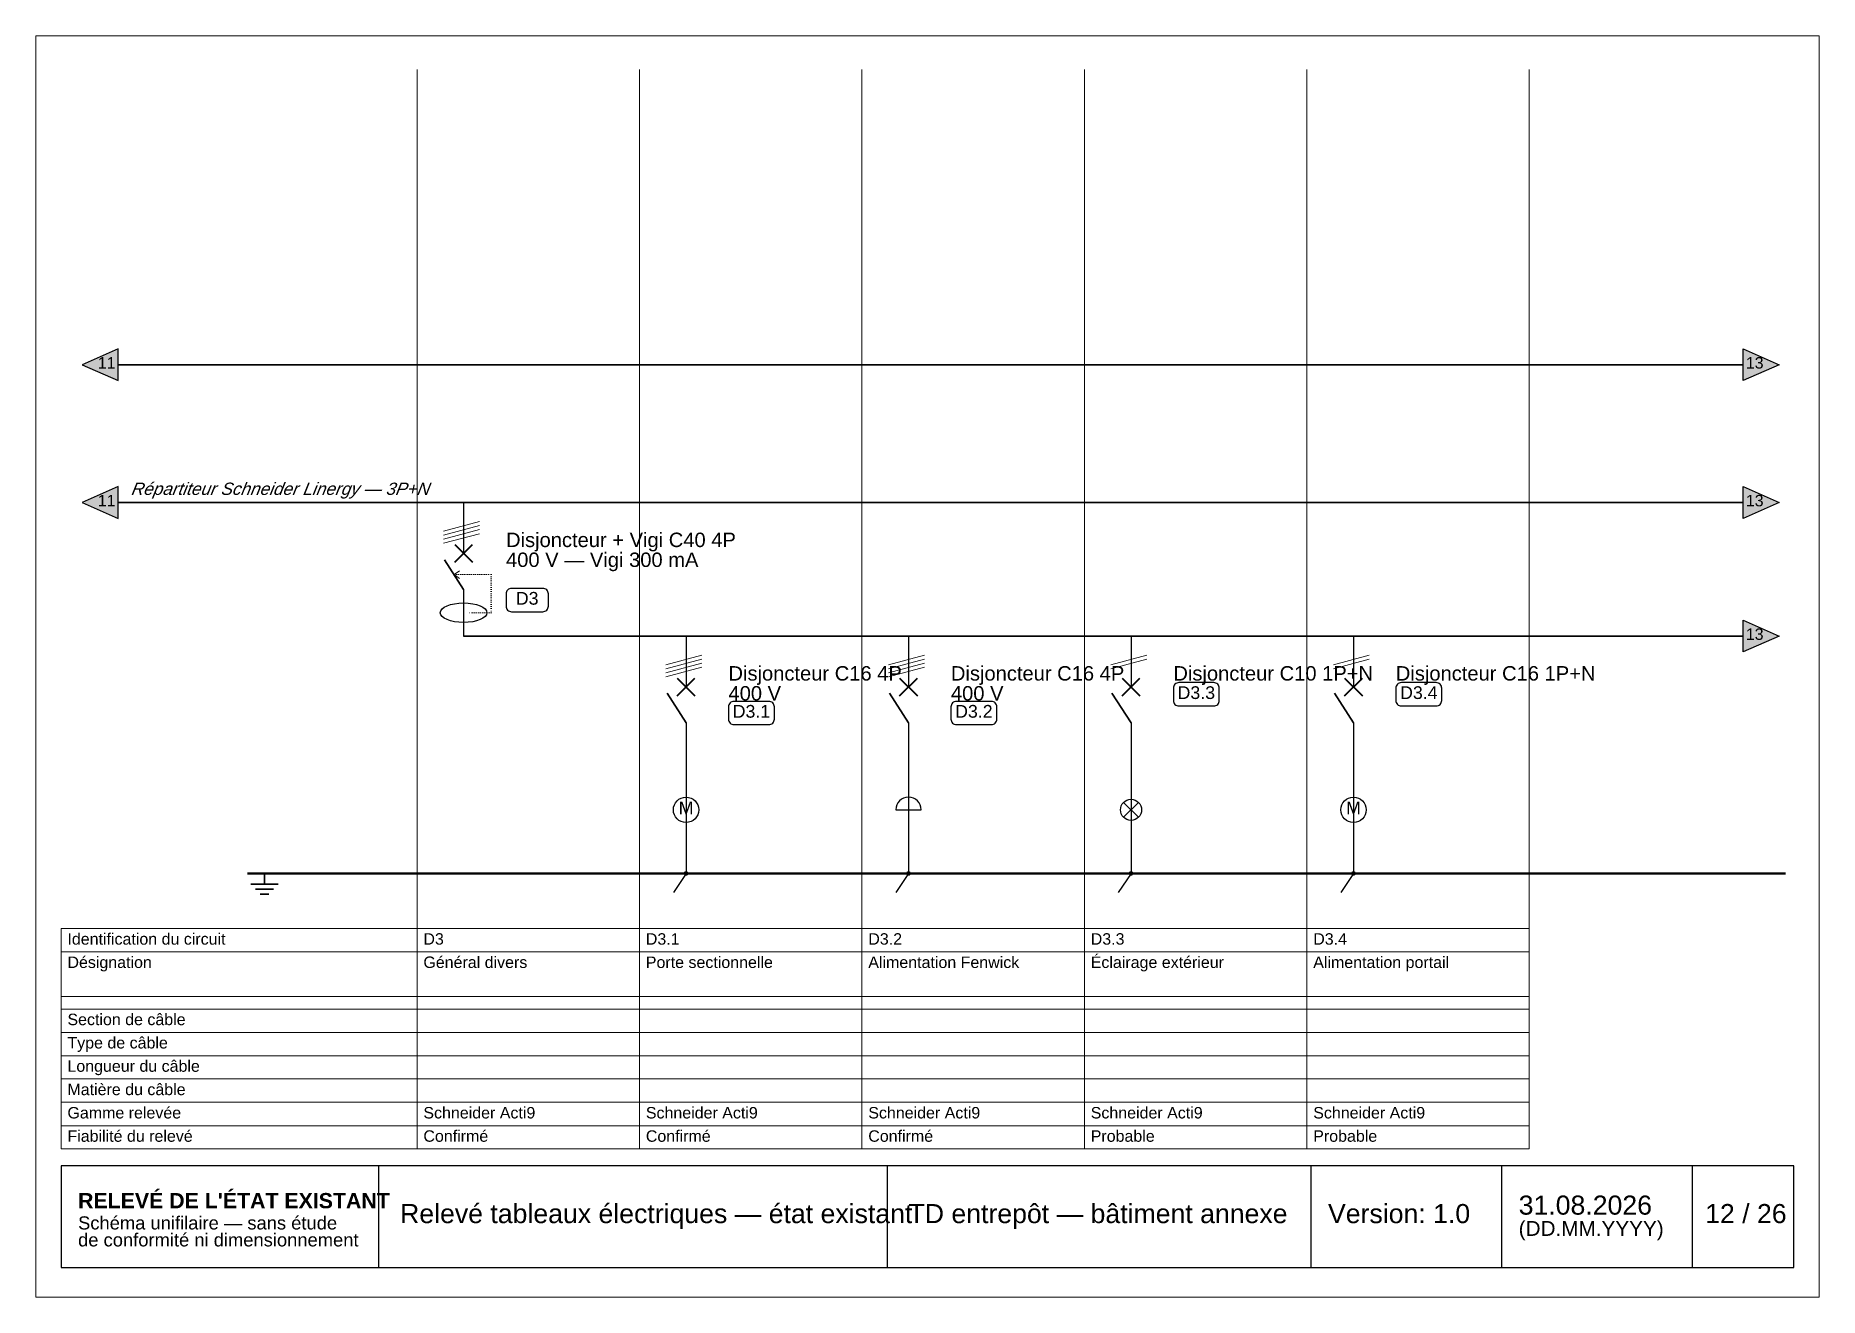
# Paper-space layout '12 - F12 TD ENTREPÔT (3-4)' of a CAD drawing. Header units: millimetres. Extents: x 0 to 297, y 0 to 210.
# The model-space entities are those that its viewports show. They can reach past a viewport. Long polylines and large blocks are cut down to what shows.
import ezdxf
from ezdxf.enums import TextEntityAlignment as Align

# ---------------------------------------------------------------- set-up
doc = ezdxf.new("R2010")
doc.units = ezdxf.units.MM
doc.header["$LTSCALE"] = 0.5
doc.linetypes.add('DASHED', pattern=[1.524, 1.27, -0.254])
doc.linetypes.add('DOT', pattern=[0.508, 0, -0.508])
for name, color, linetype, lineweight in [('RENVOIS_FOLIO', 5, 'CONTINUOUS', 25), ('SCHEMA', 7, 'CONTINUOUS', 35), ('SYMBOLES', 7, 'CONTINUOUS', 25), ('TERRE', 3, 'CONTINUOUS', 50), ('TEXTE', 7, 'CONTINUOUS', 13), ('TRAME', 253, 'CONTINUOUS', 9)]:
    doc.layers.add(name, color=color, linetype=linetype, lineweight=lineweight)
doc.styles.add('SCHEMA', font='arial.ttf')
doc.styles.add('SCHEMA_GRAS', font='arialbd.ttf')
doc.styles.add('SCHEMA_ITAL', font='ariali.ttf')

msp = doc.modelspace()

# ---------------------------------------------------------------- hatches: boundary and pattern name
at = {"layer": 'RENVOIS_FOLIO'}
for points in [[(647.76, -302.13), (641.76, -304.78), (647.76, -307.42)], [(918.3, -302.13), (924.3, -304.78), (918.3, -307.42)], [(647.76, -325.06), (641.76, -327.71), (647.76, -330.35)], [(918.3, -325.06), (924.3, -327.71), (918.3, -330.35)], [(918.3, -347.29), (924.3, -349.93), (918.3, -352.58)]]:
    msp.add_hatch(color=7, dxfattribs=at).paths.add_polyline_path(points)
at = {"layer": 'SCHEMA'}
h = msp.add_hatch(color=7, dxfattribs=at)
edge = h.paths.add_edge_path()
edge.add_arc((742.3, -389.44), 0.388, 0, 360)
h = msp.add_hatch(color=7, dxfattribs=at)
edge = h.paths.add_edge_path()
edge.add_arc((779.34, -389.44), 0.388, 0, 360)
h = msp.add_hatch(color=7, dxfattribs=at)
edge = h.paths.add_edge_path()
edge.add_arc((816.39, -389.44), 0.388, 0, 360)
h = msp.add_hatch(color=7, dxfattribs=at)
edge = h.paths.add_edge_path()
edge.add_arc((853.43, -389.44), 0.388, 0, 360)

# ---------------------------------------------------------------- linework, layer by layer
at = {"layer": 'RENVOIS_FOLIO'}
for points in [[(647.76, -302.13), (641.76, -304.78), (647.76, -307.42)], [(918.3, -302.13), (924.3, -304.78), (918.3, -307.42)], [(647.76, -325.06), (641.76, -327.71), (647.76, -330.35)], [(918.3, -325.06), (924.3, -327.71), (918.3, -330.35)], [(918.3, -347.29), (924.3, -349.93), (918.3, -352.58)]]:
    msp.add_lwpolyline(points, close=True, dxfattribs=at)
at = {"layer": 'SCHEMA', "lineweight": 35}
for p, q in [((647.76, -304.78), (918.3, -304.78)), ((647.76, -327.71), (918.3, -327.71)), ((702.09, -337.23), (705.26, -342.17)), ((705.26, -349.93), (918.3, -349.93)), ((739.13, -359.46), (742.3, -364.4)), ((776.17, -359.46), (779.34, -364.4)), ((813.21, -359.46), (816.39, -364.4)), ((850.25, -359.46), (853.43, -364.4)), ((669.81, -391.21), (674.39, -391.21)), ((672.1, -389.44), (672.1, -391.21)), ((670.62, -392.06), (673.58, -392.06)), ((671.39, -392.9), (672.81, -392.9))]:
    msp.add_line(p, q, dxfattribs=at)
at = {"layer": 'SCHEMA', "lineweight": 30}
for p, q in [((705.26, -327.71), (705.26, -336.18)), ((705.26, -342.17), (705.26, -349.93)), ((742.3, -349.93), (742.3, -358.4)), ((779.34, -349.93), (779.34, -358.4)), ((816.39, -349.93), (816.39, -358.4)), ((853.43, -349.93), (853.43, -358.4)), ((742.3, -364.4), (742.3, -389.44)), ((779.34, -364.4), (779.34, -389.44)), ((816.39, -364.4), (816.39, -389.44)), ((853.43, -364.4), (853.43, -389.44)), ((777.23, -378.86), (781.46, -378.86)), ((815.15, -380.1), (817.62, -377.63)), ((815.15, -377.63), (817.62, -380.1)), ((742.3, -389.44), (740.19, -392.62)), ((779.34, -389.44), (777.23, -392.62)), ((816.39, -389.44), (814.27, -392.62)), ((853.43, -389.44), (851.31, -392.62))]:
    msp.add_line(p, q, dxfattribs=at)
at = {"layer": 'SCHEMA', "lineweight": 40}
for p, q in [((703.78, -337.66), (706.74, -334.69)), ((703.78, -334.69), (706.74, -337.66)), ((740.82, -359.88), (743.78, -356.92)), ((740.82, -356.92), (743.78, -359.88)), ((777.86, -359.88), (780.83, -356.92)), ((777.86, -356.92), (780.83, -359.88)), ((814.9, -359.88), (817.87, -356.92)), ((814.9, -356.92), (817.87, -359.88)), ((851.95, -359.88), (854.91, -356.92)), ((851.95, -356.92), (854.91, -359.88))]:
    msp.add_line(p, q, dxfattribs=at)
at = {"layer": 'SCHEMA', "lineweight": 30}
for centre, radius in [((742.3, -378.86), 2.12), ((816.39, -378.86), 1.76), ((853.43, -378.86), 2.12)]:
    msp.add_circle(centre, radius, dxfattribs=at)
msp.add_arc((779.34, -378.86), 2.12, 0, 180, dxfattribs=at)
msp.add_ellipse((705.26, -346.05), major_axis=(3.88, 0), ratio=0.418182, dxfattribs=at)
at = {"layer": 'SYMBOLES', "lineweight": 20}
for p, q in [((701.91, -332.47), (707.91, -330.88)), ((701.91, -333.14), (707.91, -331.55)), ((701.91, -333.81), (707.91, -332.22)), ((701.91, -334.48), (707.91, -332.89)), ((703.71, -339.7), (704.56, -339.07)), ((703.71, -339.7), (704.56, -340.34)), ((738.95, -354.7), (744.95, -353.11)), ((775.99, -354.7), (781.99, -353.11)), ((813.03, -354.7), (819.03, -353.11)), ((850.08, -354.7), (856.07, -353.11)), ((738.95, -355.37), (744.95, -353.78)), ((738.95, -356.04), (744.95, -354.45)), ((738.95, -356.71), (744.95, -355.12)), ((775.99, -355.37), (781.99, -353.78)), ((775.99, -356.04), (781.99, -354.45)), ((775.99, -356.71), (781.99, -355.12)), ((813.03, -355.37), (819.03, -353.78)), ((850.08, -355.37), (856.07, -353.78))]:
    msp.add_line(p, q, dxfattribs=at)
at = {"layer": 'SYMBOLES', "linetype": 'DOT', "lineweight": 20}
for p, q in [((703.71, -339.7), (709.85, -339.7)), ((709.85, -339.7), (709.85, -346.05)), ((709.85, -346.05), (705.97, -346.05))]:
    msp.add_line(p, q, dxfattribs=at)
at = {"layer": 'SYMBOLES', "lineweight": 15}
for p, q in [((638.23, -398.62), (882.71, -398.62)), ((638.23, -435.31), (638.23, -398.62)), ((697.5, -435.31), (697.5, -398.62)), ((734.54, -435.31), (734.54, -398.62)), ((771.58, -435.31), (771.58, -398.62)), ((808.62, -435.31), (808.62, -398.62)), ((845.67, -435.31), (845.67, -398.62)), ((882.71, -435.31), (882.71, -398.62)), ((638.23, -402.5), (882.71, -402.5)), ((638.23, -409.91), (882.71, -409.91)), ((638.23, -412.02), (882.71, -412.02)), ((638.23, -415.9), (882.71, -415.9)), ((638.23, -419.78), (882.71, -419.78)), ((638.23, -423.66), (882.71, -423.66)), ((638.23, -427.54), (882.71, -427.54)), ((638.23, -431.43), (882.71, -431.43)), ((638.23, -435.31), (882.71, -435.31))]:
    msp.add_line(p, q, dxfattribs=at)
at = {"layer": 'SYMBOLES', "lineweight": 25}
for p, q in [((691.15, -455.06), (691.15, -438.13)), ((775.82, -455.06), (775.82, -438.13)), ((846.37, -455.06), (846.37, -438.13)), ((878.12, -455.06), (878.12, -438.13)), ((909.87, -455.06), (909.87, -438.13))]:
    msp.add_line(p, q, dxfattribs=at)
for points in [[(713.23, -345.88), (718.45, -345.88, 0.414214), (719.37, -344.96), (719.37, -342.91, 0.414214), (718.45, -342), (713.23, -342, 0.414214), (712.32, -342.91), (712.32, -344.96, 0.414214)], [(824.36, -361.57), (830.17, -361.57, 0.414214), (831.09, -360.66), (831.09, -358.61, 0.414214), (830.17, -357.69), (824.36, -357.69, 0.414214), (823.44, -358.61), (823.44, -360.66, 0.414214)], [(861.4, -361.57), (867.21, -361.57, 0.414214), (868.13, -360.66), (868.13, -358.61, 0.414214), (867.21, -357.69), (861.4, -357.69, 0.414214), (860.48, -358.61), (860.48, -360.66, 0.414214)], [(750.28, -364.68), (756.09, -364.68, 0.414214), (757, -363.76), (757, -361.72, 0.414214), (756.09, -360.8), (750.28, -360.8, 0.414214), (749.36, -361.72), (749.36, -363.76, 0.414214)], [(787.32, -364.68), (793.13, -364.68, 0.414214), (794.05, -363.76), (794.05, -361.72, 0.414214), (793.13, -360.8), (787.32, -360.8, 0.414214), (786.4, -361.72), (786.4, -363.76, 0.414214)]]:
    msp.add_lwpolyline(points, format="xyb", close=True, dxfattribs=at)
msp.add_lwpolyline([(638.23, -455.06), (926.77, -455.06), (926.77, -438.13), (638.23, -438.13)], close=True, dxfattribs=at)
at = {"layer": 'TERRE', "color": 3}
msp.add_line((669.28, -389.44), (925.36, -389.44), dxfattribs=at)
at = {"layer": 'TERRE', "color": 2, "linetype": 'DASHED'}
msp.add_line((670.69, -389.44), (925.36, -389.44), dxfattribs=at)
at = {"layer": 'TRAME'}
for p, q in [((697.5, -435.31), (697.5, -255.64)), ((734.54, -435.31), (734.54, -255.64)), ((771.58, -435.31), (771.58, -255.64)), ((808.62, -435.31), (808.62, -255.64)), ((845.67, -435.31), (845.67, -255.64)), ((882.71, -435.31), (882.71, -255.64))]:
    msp.add_line(p, q, dxfattribs=at)

# ---------------------------------------------------------------- texts
at = {"layer": 'TEXTE', "style": 'SCHEMA'}
for s, height, p in [('11', 1.905, (645.82, -305.41)), ('13', 1.905, (920.24, -305.41)), ('11', 1.905, (645.82, -328.34)), ('13', 1.905, (920.24, -328.34)), ('D3', 2.117, (715.84, -344.71)), ('13', 1.905, (920.24, -350.57)), ('D3.3', 2.117, (827.26, -360.41)), ('D3.4', 2.117, (864.31, -360.41)), ('D3.1', 2.117, (753.18, -363.52)), ('D3.2', 2.117, (790.22, -363.52)), ('M', 2.12, (742.3, -379.6)), ('M', 2.12, (853.43, -379.6))]:
    msp.add_text(s, height=height, dxfattribs=at).set_placement(p, align=Align.CENTER)
at = {"layer": 'TEXTE', "style": 'SCHEMA_ITAL', "oblique": 12}
msp.add_text('Répartiteur Schneider Linergy — 3P+N', height=2.0461, dxfattribs=at).set_placement((649.88, -326.44))
at = {"layer": 'TEXTE'}
for s, height, style, p in [('Disjoncteur + Vigi C40 4P', 2.3989, 'SCHEMA', (712.32, -335.12)), ('400 V — Vigi 300 mA', 2.3989, 'SCHEMA', (712.32, -338.43)), ('Disjoncteur C16 4P', 2.3989, 'SCHEMA', (749.36, -357.34)), ('Disjoncteur C16 4P', 2.3989, 'SCHEMA', (786.4, -357.34)), ('Disjoncteur C10 1P+N', 2.3989, 'SCHEMA', (823.44, -357.34)), ('Disjoncteur C16 1P+N', 2.3989, 'SCHEMA', (860.48, -357.34)), ('400 V', 2.399, 'SCHEMA', (749.36, -360.66)), ('400 V', 2.399, 'SCHEMA', (786.4, -360.66)), ('Identification du circuit', 1.905, 'SCHEMA', (639.29, -401.3)), ('D3', 1.905, 'SCHEMA', (698.56, -401.3)), ('D3.1', 1.905, 'SCHEMA', (735.6, -401.3)), ('D3.2', 1.905, 'SCHEMA', (772.64, -401.3)), ('D3.3', 1.905, 'SCHEMA', (809.68, -401.3)), ('D3.4', 1.905, 'SCHEMA', (846.73, -401.3)), ('Désignation', 1.905, 'SCHEMA', (639.29, -405.18)), ('Général divers', 1.905, 'SCHEMA', (698.56, -405.18)), ('Porte sectionnelle', 1.905, 'SCHEMA', (735.6, -405.18)), ('Alimentation Fenwick', 1.905, 'SCHEMA', (772.64, -405.18)), ('Éclairage extérieur', 1.905, 'SCHEMA', (809.68, -405.18)), ('Alimentation portail', 1.905, 'SCHEMA', (846.73, -405.18)), ('Section de câble', 1.905, 'SCHEMA', (639.29, -414.7)), ('Type de câble', 1.905, 'SCHEMA', (639.29, -418.58)), ('Longueur du câble', 1.905, 'SCHEMA', (639.29, -422.46)), ('Matière du câble', 1.905, 'SCHEMA', (639.29, -426.35)), ('Gamme relevée', 1.905, 'SCHEMA', (639.29, -430.23)), ('Schneider Acti9', 1.905, 'SCHEMA', (698.56, -430.23)), ('Schneider Acti9', 1.905, 'SCHEMA', (735.6, -430.23)), ('Schneider Acti9', 1.905, 'SCHEMA', (772.64, -430.23)), ('Schneider Acti9', 1.905, 'SCHEMA', (809.68, -430.23)), ('Schneider Acti9', 1.905, 'SCHEMA', (846.73, -430.23)), ('Fiabilité du relevé', 1.905, 'SCHEMA', (639.29, -434.11)), ('Confirmé', 1.905, 'SCHEMA', (698.56, -434.11)), ('Confirmé', 1.905, 'SCHEMA', (735.6, -434.11)), ('Confirmé', 1.905, 'SCHEMA', (772.64, -434.11)), ('Probable', 1.905, 'SCHEMA', (809.68, -434.11)), ('Probable', 1.905, 'SCHEMA', (846.73, -434.11)), ("RELEVÉ DE L'ÉTAT EXISTANT", 2.54, 'SCHEMA_GRAS', (641.06, -445.18)), ('Relevé tableaux électriques — état existant', 3.175, 'SCHEMA', (694.68, -447.65)), ('TD entrepôt — bâtiment annexe', 3.175, 'SCHEMA', (779.34, -447.65)), ('Version: 1.0', 3.175, 'SCHEMA', (849.19, -447.65)), ('31.08.2026', 3.175, 'SCHEMA', (880.94, -446.24)), ('12 / 26', 3.175, 'SCHEMA', (911.99, -447.65)), ('Schéma unifilaire — sans étude', 2.1872, 'SCHEMA', (641.06, -448.71)), ('(DD.MM.YYYY)', 2.4694, 'SCHEMA', (880.94, -449.77)), ('de conformité ni dimensionnement', 2.1872, 'SCHEMA', (641.06, -451.53))]:
    msp.add_text(s, height=height, dxfattribs=dict(at, style=style)).set_placement(p)

psp = doc.layouts.new('12 - F12 TD ENTREPÔT (3-4)')

# ---------------------------------------------------------------- viewports
at = {"layer": 'VIEWPORTS'}
psp.add_viewport(center=(148.5, 105), size=(297, 210), view_center_point=(782.5, -355), view_height=210, dxfattribs=at)

doc.saveas('drawing.dxf')
